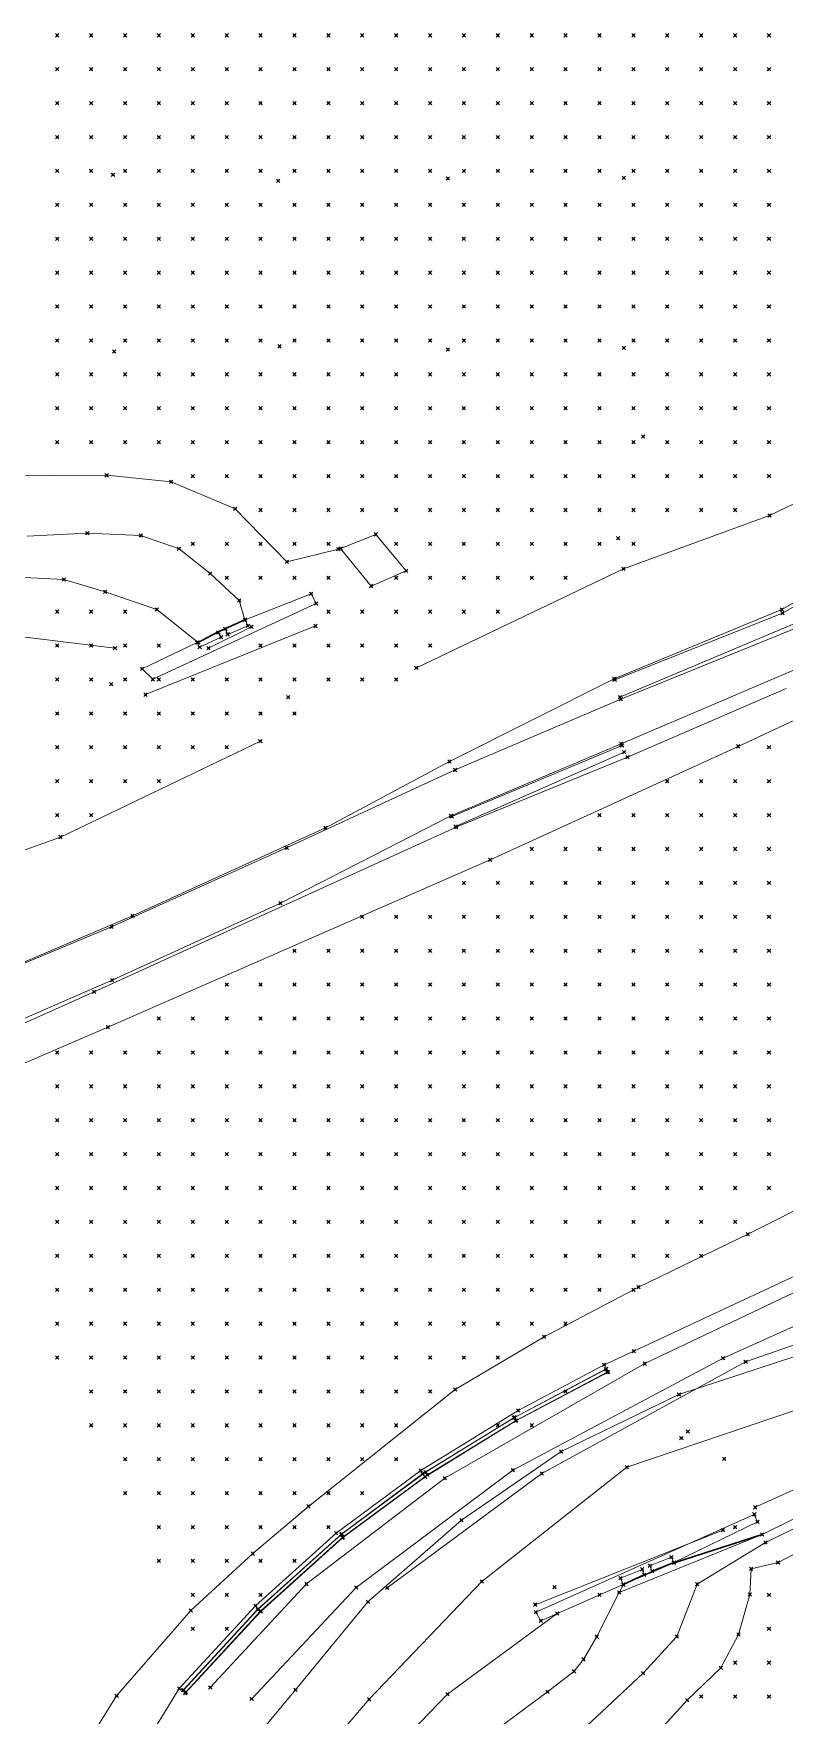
# Model space of a CAD drawing. Header units: metres. Extents: x 441556 to 446409, y 432338 to 461058.
# Drawn here: x 445835.9 to 445902.3, y 433798.6 to 433947.4 of the extents above; entities that cross this region are included whole.
import ezdxf

# ---------------------------------------------------------------- set-up
doc = ezdxf.new("R2010")
doc.units = ezdxf.units.M
doc.header["$MEASUREMENT"] = 0
doc.header["$PDMODE"] = 35
doc.header["$PDSIZE"] = 0.15
for name, color, linetype, lineweight in [('DTM-BRE-RevN_GRP_ACOSTAMENT', 2, 'Continuous', 0), ('DTM-BRE-RevN_GRP_CANAL', 2, 'Continuous', 0), ('DTM-BRE-RevN_GRP_CANAL IRIGATIE JOS', 2, 'Continuous', 0), ('DTM-BRE-RevN_GRP_CANAL IRIGATIE SUS', 2, 'Continuous', 0), ('DTM-BRE-RevN_GRP_Canal jos', 2, 'Continuous', 0), ('DTM-BRE-RevN_GRP_CANAL SCURGERE SUS', 2, 'Continuous', 0), ('DTM-BRE-RevN_GRP_CAROSABIL', 2, 'Continuous', 0), ('DTM-BRE-RevN_GRP_DIG', 2, 'Continuous', 0), ('DTM-BRE-RevN_GRP_DIG RAU', 2, 'Continuous', 0), ('DTM-BRE-RevN_GRP_DRUM DE PIATRA', 2, 'Continuous', 0), ('DTM-BRE-RevN_GRP_Fund canal', 2, 'Continuous', 0), ('DTM-BRE-RevN_GRP_PARAPET BETON_JOS', 2, 'Continuous', 0), ('DTM-BRE-RevN_GRP_PARAPET BETON_SUS', 2, 'Continuous', 0), ('DTM-BRE-RevN_GRP_PLATFORMA BETON', 2, 'Continuous', 0), ('DTM-BRE-RevN_GRP_POD', 2, 'Continuous', 0), ('DTM-BRE-RevN_GRP_PODET', 2, 'Continuous', 0), ('DTM-BRE-RevN_GRP_TALUZ JOS', 2, 'Continuous', 0), ('DTM-BRE-RevN_YP_RevL', 1, 'Continuous', 0), ('DTM-BRE-RevN_YP_RevN', 1, 'Continuous', 30), ('DTM-NOK-RevN_LIDAR_co_lidar', 91, 'Continuous', 0), ('DTM-NOK-RevN_RTK', 32, 'Continuous', 0)]:
    doc.layers.add(name, color=color, linetype=linetype, lineweight=lineweight)

msp = doc.modelspace()

# ---------------------------------------------------------------- linework, layer by layer
at = {"layer": 'DTM-BRE-RevN_GRP_ACOSTAMENT'}
for p, q in [((445916.842, 433904.5, 326.606), (445902.184, 433896.134, 326.699)), ((445902.184, 433896.134, 326.699), (445887.33, 433890.237, 326.39)), ((445903.129, 433895.173, 326.645), (445887.79, 433888.706, 326.516)), ((445887.984, 433884.414, 326.45), (445872.904, 433878.134, 326.344)), ((445888.174, 433883.84, 326.413), (445873.257, 433877.247, 326.364))]:
    msp.add_line(p, q, dxfattribs=at)
at = {"layer": 'DTM-BRE-RevN_GRP_CANAL'}
for p, q in [((445835.345, 433902.949, 318.261), (445840.659, 433903.199, 318.254)), ((445840.659, 433903.199, 318.254), (445845.406, 433902.995, 318.373)), ((445845.406, 433902.995, 318.373), (445848.775, 433901.826, 318.009)), ((445848.775, 433901.826, 318.009), (445851.541, 433899.64, 318.393)), ((445835.074, 433899.282, 318.124), (445838.571, 433899.117, 318.025)), ((445851.541, 433899.64, 318.393), (445854.108, 433897.264, 317.965)), ((445838.571, 433899.117, 318.025), (445842.247, 433898.024, 318.4)), ((445842.247, 433898.024, 318.4), (445846.805, 433896.445, 318.779)), ((445846.805, 433896.445, 318.779), (445850.468, 433893.546, 318.205)), ((445854.108, 433897.264, 317.965), (445854.601, 433895.531, 318.159)), ((445885.743, 433805.584, 318.667), (445887.715, 433809.503, 318.717)), ((445884.576, 433803.576, 318.3), (445885.743, 433805.584, 318.667)), ((445881.391, 433800.707, 318.258), (445883.728, 433802.514, 318.383)), ((445883.728, 433802.514, 318.383), (445884.576, 433803.576, 318.3)), ((445874.984, 433795.957, 318.146), (445881.391, 433800.707, 318.258))]:
    msp.add_line(p, q, dxfattribs=at)
at = {"layer": 'DTM-BRE-RevN_GRP_CANAL IRIGATIE JOS'}
for p, q in [((445843.109, 433893.048, 321.722), (445827.927, 433894.899, 321.208)), ((445908.815, 433846.1, 323.652), (445899.125, 433841.188, 323.712)), ((445899.125, 433841.188, 323.712), (445889.429, 433836.509, 323.659)), ((445889.016, 433830.847, 326.102), (445908.415, 433839.903, 326.376)), ((445889.429, 433836.509, 323.659), (445881.08, 433832.118, 323.71)), ((445881.08, 433832.118, 323.71), (445873.221, 433827.445, 323.866)), ((445886.389, 433829.637, 326.014), (445889.016, 433830.847, 326.102)), ((445878.799, 433825.6, 325.94), (445886.389, 433829.637, 326.014)), ((445873.221, 433827.445, 323.866), (445860.225, 433817.114, 324.729)), ((445870.169, 433820.275, 325.923), (445878.799, 433825.6, 325.94)), ((445862.674, 433814.739, 326.023), (445870.169, 433820.275, 325.923)), ((445860.225, 433817.114, 324.729), (445855.317, 433812.928, 324.66)), ((445855.554, 433808.323, 326.079), (445862.674, 433814.739, 326.023)), ((445855.317, 433812.928, 324.66), (445849.813, 433807.907, 324.691)), ((445849.813, 433807.907, 324.691), (445843.255, 433800.345, 324.95)), ((445848.794, 433801.003, 326.201), (445855.554, 433808.323, 326.079)), ((445872.54, 433800.489, 321.537), (445882.246, 433807.623, 322.187)), ((445843.255, 433800.345, 324.95), (445836.088, 433788.913, 324.568)), ((445862.715, 433790.34, 321.647), (445872.54, 433800.489, 321.537))]:
    msp.add_line(p, q, dxfattribs=at)
at = {"layer": 'DTM-BRE-RevN_GRP_CANAL IRIGATIE SUS'}
for p, q in [((445827.741, 433908.27, 321.714), (445842.373, 433908.329, 322.098)), ((445842.373, 433908.329, 322.098), (445848.069, 433907.763, 322.07)), ((445848.069, 433907.763, 322.07), (445853.754, 433905.354, 322.089)), ((445853.754, 433905.354, 322.089), (445858.327, 433900.68, 322.04)), ((445858.327, 433900.68, 322.04), (445862.876, 433901.796, 321.62)), ((445928.083, 433840.122, 326.185), (445898.922, 433829.904, 326.154)), ((445898.922, 433829.904, 326.154), (445880.877, 433820.028, 325.633)), ((445926.067, 433829.054, 322.547), (445899.77, 433817.026, 322.082)), ((445928.027, 433825.942, 322.397), (445901.784, 433812.138, 321.747)), ((445880.877, 433820.028, 325.633), (445867.202, 433809.899, 325.893)), ((445899.408, 433811.578, 321.027), (445899.295, 433809.325, 321.344)), ((445901.784, 433812.138, 321.747), (445899.408, 433811.578, 321.027)), ((445899.295, 433809.325, 321.344), (445898.283, 433805.785, 321.56)), ((445898.283, 433805.785, 321.56), (445896.716, 433802.83, 321.376)), ((445896.716, 433802.83, 321.376), (445893.749, 433799.957, 321.284)), ((445893.749, 433799.957, 321.284), (445888.407, 433794.098, 322.238))]:
    msp.add_line(p, q, dxfattribs=at)
at = {"layer": 'DTM-BRE-RevN_GRP_Canal jos'}
msp.add_line((445888.119, 433810.185, 318.675), (445887.715, 433809.503, 318.717), dxfattribs=at)
at = {"layer": 'DTM-BRE-RevN_GRP_CANAL SCURGERE SUS'}
for p, q in [((445860.857, 433894.999, 321.469), (445845.82, 433888.924, 321.297)), ((445851.39, 433893.03, 318.201), (445855.192, 433894.917, 318.245)), ((445880.297, 433808.413, 321.703), (445896.903, 433815.015, 321.854))]:
    msp.add_line(p, q, dxfattribs=at)
at = {"layer": 'DTM-BRE-RevN_GRP_CAROSABIL'}
for p, q in [((445889.992, 433829.737, 326.125), (445911.47, 433839.976, 326.381)), ((445896.918, 433830.215, 326.215), (445919.345, 433840.364, 326.448)), ((445872.311, 433819.599, 326.044), (445889.992, 433829.737, 326.125)), ((445878.326, 433820.324, 325.945), (445896.918, 433830.215, 326.215)), ((445864.462, 433809.944, 326.209), (445878.326, 433820.324, 325.945)), ((445860.054, 433810.244, 326.313), (445872.311, 433819.599, 326.044)), ((445851.545, 433801.096, 326.302), (445860.054, 433810.244, 326.313)), ((445855.205, 433800.08, 326.326), (445864.462, 433809.944, 326.209))]:
    msp.add_line(p, q, dxfattribs=at)
at = {"layer": 'DTM-BRE-RevN_GRP_DIG'}
for p, q in [((445916.714, 433904.821, 326.465), (445902.127, 433896.454, 326.692)), ((445902.127, 433896.454, 326.692), (445887.282, 433890.327, 326.453)), ((445887.282, 433890.327, 326.453), (445872.703, 433883.008, 326.196)), ((445872.703, 433883.008, 326.196), (445861.727, 433877.136, 325.914)), ((445861.727, 433877.136, 325.914), (445844.659, 433869.349, 325.763)), ((445844.659, 433869.349, 325.763), (445829.394, 433862.872, 325.707)), ((445893.021, 433827.004, 325.994), (445914.581, 433834.113, 325.894)), ((445888.416, 433820.574, 323.104), (445917.773, 433830.49, 323.027)), ((445882.585, 433821.956, 325.841), (445893.021, 433827.004, 325.994)), ((445873.774, 433815.886, 325.8), (445882.585, 433821.956, 325.841)), ((445875.563, 433810.475, 322.199), (445888.416, 433820.574, 323.104)), ((445865.499, 433808.657, 326.006), (445873.774, 433815.886, 325.8)), ((445865.594, 433800.04, 322.234), (445875.563, 433810.475, 322.199)), ((445859.082, 433800.876, 325.969), (445865.499, 433808.657, 326.006)), ((445852.422, 433792.918, 326.029), (445859.082, 433800.876, 325.969)), ((445856.985, 433789.965, 322.086), (445865.594, 433800.04, 322.234))]:
    msp.add_line(p, q, dxfattribs=at)
at = {"layer": 'DTM-BRE-RevN_GRP_DIG RAU'}
msp.add_line((445836.004, 433780.094, 326.077), (445848.794, 433801.003, 326.201), dxfattribs=at)
at = {"layer": 'DTM-BRE-RevN_GRP_DRUM DE PIATRA'}
for p, q in [((445917.49, 433897.195, 326.712), (445887.893, 433884.581, 326.483)), ((445903.355, 433894.808, 326.659), (445887.885, 433888.519, 326.507)), ((445887.885, 433888.519, 326.507), (445873.214, 433882.258, 326.304)), ((445887.893, 433884.581, 326.483), (445872.821, 433878.194, 326.339)), ((445873.214, 433882.258, 326.304), (445858.299, 433875.365, 326.187)), ((445872.821, 433878.194, 326.339), (445857.752, 433870.472, 326.335)), ((445858.299, 433875.365, 326.187), (445842.811, 433868.383, 326.051)), ((445857.752, 433870.472, 326.335), (445842.866, 433863.665, 326.249)), ((445842.811, 433868.383, 326.051), (445827.781, 433862.103, 326.04)), ((445842.866, 433863.665, 326.249), (445827.744, 433857.111, 326.196))]:
    msp.add_line(p, q, dxfattribs=at)
at = {"layer": 'DTM-BRE-RevN_GRP_Fund canal'}
for p, q in [((445926.178, 433827.399, 321.326), (445900.384, 433814.628, 319.913)), ((445927.383, 433826.954, 321.363), (445900.668, 433813.908, 319.922)), ((445900.668, 433813.908, 319.922), (445894.641, 433810.227, 318.889)), ((445894.641, 433810.227, 318.889), (445892.832, 433805.61, 318.536)), ((445892.832, 433805.61, 318.536), (445889.85, 433802.345, 318.232)), ((445889.85, 433802.345, 318.232), (445882.998, 433795.957, 319.065))]:
    msp.add_line(p, q, dxfattribs=at)
at = {"layer": 'DTM-BRE-RevN_GRP_PARAPET BETON_JOS'}
for p, q in [((445878.472, 433824.987, 326.309), (445886.574, 433829.287, 326.401)), ((445886.574, 433829.287, 326.401), (445886.743, 433828.987, 326.091)), ((445886.743, 433828.987, 326.091), (445878.571, 433824.677, 326.046)), ((445870.332, 433819.985, 326.278), (445878.472, 433824.987, 326.309)), ((445878.571, 433824.677, 326.046), (445870.551, 433819.718, 326.051)), ((445863.175, 433814.67, 326.35), (445870.332, 433819.985, 326.278)), ((445870.551, 433819.718, 326.051), (445863.247, 433814.335, 326.113)), ((445855.746, 433808.024, 326.466), (445863.175, 433814.67, 326.35)), ((445863.247, 433814.335, 326.113), (445856.019, 433807.824, 326.205)), ((445849.128, 433800.855, 326.534), (445855.746, 433808.024, 326.466)), ((445856.019, 433807.824, 326.205), (445849.31, 433800.581, 326.189)), ((445849.31, 433800.581, 326.189), (445849.128, 433800.855, 326.534))]:
    msp.add_line(p, q, dxfattribs=at)
at = {"layer": 'DTM-BRE-RevN_GRP_PARAPET BETON_SUS'}
for p, q in [((445878.414, 433824.949, 326.703), (445886.562, 433829.242, 326.794)), ((445886.562, 433829.242, 326.794), (445886.676, 433828.974, 326.798)), ((445886.676, 433828.974, 326.798), (445878.599, 433824.708, 326.698)), ((445870.602, 433820.138, 326.655), (445878.414, 433824.949, 326.703)), ((445878.599, 433824.708, 326.698), (445870.766, 433819.905, 326.645)), ((445863.113, 433814.623, 326.761), (445870.602, 433820.138, 326.655)), ((445870.766, 433819.905, 326.645), (445863.279, 433814.381, 326.769)), ((445855.747, 433807.978, 326.897), (445863.113, 433814.623, 326.761)), ((445863.279, 433814.381, 326.769), (445855.988, 433807.832, 326.876)), ((445849.165, 433800.845, 326.923), (445855.747, 433807.978, 326.897)), ((445855.988, 433807.832, 326.876), (445849.388, 433800.677, 326.942)), ((445849.388, 433800.677, 326.942), (445849.165, 433800.845, 326.923))]:
    msp.add_line(p, q, dxfattribs=at)
at = {"layer": 'DTM-BRE-RevN_GRP_PLATFORMA BETON'}
for p, q in [((445924.649, 433896.672, 325.031), (445898.253, 433884.351, 324.717)), ((445902.512, 433889.469, 326.579), (445888.458, 433883.404, 326.374)), ((445898.253, 433884.351, 324.717), (445876.309, 433874.302, 324.33)), ((445888.458, 433883.404, 326.374), (445873.314, 433877.196, 326.136)), ((445873.314, 433877.196, 326.136), (445841.264, 433862.637, 325.959)), ((445876.309, 433874.302, 324.33), (445842.483, 433859.512, 323.936)), ((445841.264, 433862.637, 325.959), (445823.122, 433854.526, 325.874)), ((445842.483, 433859.512, 323.936), (445824.268, 433851.672, 324.063))]:
    msp.add_line(p, q, dxfattribs=at)
at = {"layer": 'DTM-BRE-RevN_GRP_POD'}
for p, q in [((445860.48, 433897.846, 321.616), (445854.641, 433895.539, 321.445)), ((445860.912, 433896.992, 321.634), (445860.48, 433897.846, 321.616)), ((445846.449, 433890.281, 321.646), (445860.912, 433896.992, 321.634)), ((445852.872, 433894.742, 321.37), (445852.252, 433894.422, 321.412)), ((445853.082, 433894.259, 321.477), (445852.872, 433894.742, 321.37)), ((445854.874, 433895.016, 321.433), (445853.082, 433894.259, 321.477)), ((445854.641, 433895.539, 321.445), (445854.874, 433895.016, 321.433)), ((445850.389, 433893.544, 321.47), (445845.514, 433891.198, 321.09)), ((445850.602, 433893.134, 321.445), (445850.389, 433893.544, 321.47)), ((445852.499, 433894.019, 321.341), (445850.602, 433893.134, 321.445)), ((445852.252, 433894.422, 321.412), (445852.499, 433894.019, 321.341)), ((445845.514, 433891.198, 321.09), (445846.449, 433890.281, 321.646)), ((445880.355, 433807.742, 321.765), (445899.688, 433816.404, 321.814)), ((445899.688, 433816.404, 321.814), (445899.97, 433815.737, 321.91)), ((445899.97, 433815.737, 321.91), (445892.578, 433812.136, 322)), ((445889.767, 433811.54, 321.875), (445887.837, 433810.755, 321.801)), ((445889.947, 433811.059, 321.937), (445889.767, 433811.54, 321.875)), ((445890.65, 433811.366, 321.709), (445889.947, 433811.059, 321.937)), ((445892.346, 433812.612, 321.721), (445890.448, 433811.862, 321.769)), ((445890.448, 433811.862, 321.769), (445890.65, 433811.366, 321.709)), ((445892.578, 433812.136, 322), (445892.346, 433812.612, 321.721)), ((445888.09, 433810.187, 321.99), (445880.785, 433806.987, 321.636)), ((445887.837, 433810.755, 321.801), (445888.09, 433810.187, 321.99)), ((445880.785, 433806.987, 321.636), (445880.355, 433807.742, 321.765))]:
    msp.add_line(p, q, dxfattribs=at)
at = {"layer": 'DTM-BRE-RevN_GRP_PODET'}
for p, q in [((445863.08, 433901.865, 321.554), (445866.185, 433903.106, 321.674)), ((445866.185, 433903.106, 321.674), (445868.887, 433899.884, 321.629)), ((445865.78, 433898.535, 321.654), (445863.08, 433901.865, 321.554)), ((445868.887, 433899.884, 321.629), (445865.78, 433898.535, 321.654))]:
    msp.add_line(p, q, dxfattribs=at)
at = {"layer": 'DTM-BRE-RevN_GRP_TALUZ JOS'}
for p, q in [((445918.433, 433913.135, 322.758), (445901.042, 433904.773, 322.35)), ((445901.042, 433904.773, 322.35), (445888.111, 433900.061, 322.144)), ((445888.111, 433900.061, 322.144), (445869.777, 433891.289, 321.783)), ((445855.971, 433884.814, 321.561), (445838.289, 433876.328, 321.946)), ((445838.289, 433876.328, 321.946), (445824.1, 433871.25, 321.965))]:
    msp.add_line(p, q, dxfattribs=at)
at = {"layer": 'DTM-BRE-RevN_YP_RevL'}
for p, q in [((445887.715, 433809.503, 318.717), (445900.384, 433814.628, 319.913)), ((445888.119, 433810.185, 318.675), (445892.565, 433812.127, 318.631))]:
    msp.add_line(p, q, dxfattribs=at)
at = {"layer": 'DTM-BRE-RevN_YP_RevN'}
for p, q in [((445852.226, 433894.478, 318.185), (445854.601, 433895.531, 318.159)), ((445850.468, 433893.546, 318.205), (445852.226, 433894.478, 318.185)), ((445892.589, 433812.116, 318.665), (445900.384, 433814.628, 319.913)), ((445892.565, 433812.127, 318.631), (445892.589, 433812.116, 318.665))]:
    msp.add_line(p, q, dxfattribs=at)
for points in [[(445890.65, 433811.366, 321.709), (445892.578, 433812.136, 322)], [(445888.09, 433810.187, 321.99), (445889.947, 433811.059, 321.937)]]:
    msp.add_polyline3d(points, dxfattribs=at)
at = {"layer": 'DTM-NOK-RevN_LIDAR_co_lidar'}
for p in [(445837.998, 433947.254, 322.431), (445840.998, 433947.254, 322.434), (445843.997, 433947.254, 322.465), (445846.996, 433947.254, 322.539), (445849.996, 433947.254, 322.65), (445852.995, 433947.254, 322.676), (445855.995, 433947.254, 322.651), (445858.994, 433947.254, 322.598), (445861.993, 433947.254, 322.635), (445864.993, 433947.254, 322.609), (445867.992, 433947.254, 322.605), (445870.992, 433947.254, 322.601), (445873.991, 433947.254, 322.632), (445876.99, 433947.254, 322.646), (445879.99, 433947.254, 322.701), (445882.989, 433947.254, 322.753), (445885.988, 433947.254, 322.741), (445888.988, 433947.254, 322.777), (445891.987, 433947.254, 322.762), (445894.987, 433947.254, 322.803), (445897.986, 433947.254, 322.842), (445900.985, 433947.254, 322.811), (445837.998, 433944.254, 322.425), (445840.998, 433944.254, 322.449), (445843.997, 433944.254, 322.494), (445846.996, 433944.254, 322.564), (445849.996, 433944.254, 322.666), (445852.995, 433944.254, 322.732), (445855.995, 433944.254, 322.647), (445858.994, 433944.254, 322.6), (445861.993, 433944.254, 322.597), (445864.993, 433944.254, 322.604), (445867.992, 433944.254, 322.591), (445870.992, 433944.254, 322.653), (445873.991, 433944.254, 322.65), (445876.99, 433944.254, 322.703), (445879.99, 433944.254, 322.733), (445882.989, 433944.254, 322.787), (445885.988, 433944.254, 322.804), (445888.988, 433944.254, 322.842), (445891.987, 433944.254, 322.895), (445894.987, 433944.254, 322.957), (445897.986, 433944.254, 322.992), (445900.985, 433944.254, 322.975), (445837.998, 433941.255, 322.462), (445840.998, 433941.255, 322.464), (445843.997, 433941.255, 322.508), (445846.996, 433941.255, 322.57), (445849.996, 433941.255, 322.635), (445852.995, 433941.255, 322.701), (445855.995, 433941.255, 322.662), (445858.994, 433941.255, 322.474), (445861.993, 433941.255, 322.504), (445864.993, 433941.255, 322.616), (445867.992, 433941.255, 322.671), (445870.992, 433941.255, 322.703), (445873.991, 433941.255, 322.741), (445876.99, 433941.255, 322.791), (445879.99, 433941.255, 322.829), (445882.989, 433941.255, 322.867), (445885.988, 433941.255, 322.898), (445888.988, 433941.255, 322.973), (445891.987, 433941.255, 322.956), (445894.987, 433941.255, 322.978), (445897.986, 433941.255, 322.971), (445900.985, 433941.255, 322.9), (445837.998, 433938.256, 322.467), (445840.998, 433938.256, 322.476), (445843.997, 433938.256, 322.506), (445846.996, 433938.256, 322.58), (445849.996, 433938.256, 322.622), (445852.995, 433938.256, 322.657), (445855.995, 433938.256, 322.644), (445858.994, 433938.256, 322.508), (445861.993, 433938.256, 322.508), (445864.993, 433938.256, 322.663), (445867.992, 433938.256, 322.754), (445870.992, 433938.256, 322.765), (445873.991, 433938.256, 322.738), (445876.99, 433938.256, 322.803), (445879.99, 433938.256, 322.844), (445882.989, 433938.256, 322.871), (445885.988, 433938.256, 322.887), (445888.988, 433938.256, 322.95), (445891.987, 433938.256, 323.019), (445894.987, 433938.256, 322.947), (445897.986, 433938.256, 322.885), (445900.985, 433938.256, 322.825), (445837.998, 433935.256, 322.497), (445840.998, 433935.256, 322.542), (445843.997, 433935.256, 322.573), (445846.996, 433935.256, 322.588), (445849.996, 433935.256, 322.595), (445852.995, 433935.256, 322.635), (445855.995, 433935.256, 322.655), (445858.994, 433935.256, 322.532), (445861.993, 433935.256, 322.563), (445864.993, 433935.256, 322.553), (445867.992, 433935.256, 322.631), (445870.992, 433935.256, 322.717), (445873.991, 433935.256, 322.739), (445876.99, 433935.256, 322.815), (445879.99, 433935.256, 322.907), (445882.989, 433935.256, 322.94), (445885.988, 433935.256, 322.961), (445888.988, 433935.256, 322.991), (445891.987, 433935.256, 322.959), (445894.987, 433935.256, 322.886), (445897.986, 433935.256, 322.888), (445900.985, 433935.256, 322.869), (445837.998, 433932.257, 322.464), (445840.998, 433932.257, 322.472), (445843.997, 433932.257, 322.454), (445846.996, 433932.257, 322.455), (445849.996, 433932.257, 322.497), (445852.995, 433932.257, 322.585), (445855.995, 433932.257, 322.657), (445858.994, 433932.257, 322.747), (445861.993, 433932.257, 322.812), (445864.993, 433932.257, 322.675), (445867.992, 433932.257, 322.762), (445870.992, 433932.257, 322.808), (445873.991, 433932.257, 322.825), (445876.99, 433932.257, 322.858), (445879.99, 433932.257, 322.937), (445882.989, 433932.257, 322.998), (445885.988, 433932.257, 323.004), (445888.988, 433932.257, 323.01), (445891.987, 433932.257, 322.902), (445894.987, 433932.257, 322.861), (445897.986, 433932.257, 322.821), (445900.985, 433932.257, 322.777), (445837.998, 433929.257, 322.477), (445840.998, 433929.257, 322.459), (445843.997, 433929.257, 322.488), (445846.996, 433929.257, 322.536), (445849.996, 433929.257, 322.598), (445852.995, 433929.257, 322.664), (445855.995, 433929.257, 322.746), (445858.994, 433929.257, 322.839), (445861.993, 433929.257, 322.877), (445864.993, 433929.257, 322.827), (445867.992, 433929.257, 322.852), (445870.992, 433929.257, 322.855), (445873.991, 433929.257, 322.875), (445876.99, 433929.257, 322.883), (445879.99, 433929.257, 322.91), (445882.989, 433929.257, 322.948), (445885.988, 433929.257, 322.94), (445888.988, 433929.257, 322.927), (445891.987, 433929.257, 322.818), (445894.987, 433929.257, 322.753), (445897.986, 433929.257, 322.707), (445900.985, 433929.257, 322.667), (445837.998, 433926.258, 322.515), (445840.998, 433926.258, 322.494), (445843.997, 433926.258, 322.528), (445846.996, 433926.258, 322.554), (445849.996, 433926.258, 322.614), (445852.995, 433926.258, 322.671), (445855.995, 433926.258, 322.711), (445858.994, 433926.258, 322.788), (445861.993, 433926.258, 322.879), (445864.993, 433926.258, 322.81), (445867.992, 433926.258, 322.812), (445870.992, 433926.258, 322.821), (445873.991, 433926.258, 322.83), (445876.99, 433926.258, 322.801), (445879.99, 433926.258, 322.87), (445882.989, 433926.258, 322.912), (445885.988, 433926.258, 322.926), (445888.988, 433926.258, 322.956), (445891.987, 433926.258, 322.907), (445894.987, 433926.258, 322.869), (445897.986, 433926.258, 322.788), (445900.985, 433926.258, 322.731), (445837.998, 433923.259, 322.455), (445840.998, 433923.259, 322.411), (445843.997, 433923.259, 322.457), (445846.996, 433923.259, 322.485), (445849.996, 433923.259, 322.55), (445852.995, 433923.259, 322.605), (445855.995, 433923.259, 322.669), (445858.994, 433923.259, 322.744), (445861.993, 433923.259, 322.829), (445864.993, 433923.259, 322.83), (445867.992, 433923.259, 322.802), (445870.992, 433923.259, 322.84), (445873.991, 433923.259, 322.886), (445876.99, 433923.259, 322.897), (445879.99, 433923.259, 323.01), (445882.989, 433923.259, 322.998), (445885.988, 433923.259, 322.974), (445888.988, 433923.259, 323.048), (445891.987, 433923.259, 322.939), (445894.987, 433923.259, 322.836), (445897.986, 433923.259, 322.804), (445900.985, 433923.259, 322.756), (445837.998, 433920.259, 322.477), (445840.998, 433920.259, 322.492), (445843.997, 433920.259, 322.569), (445846.996, 433920.259, 322.565), (445849.996, 433920.259, 322.689), (445852.995, 433920.259, 322.789), (445855.995, 433920.259, 322.915), (445858.994, 433920.259, 322.899), (445861.993, 433920.259, 322.913), (445864.993, 433920.259, 322.949), (445867.992, 433920.259, 322.893), (445870.992, 433920.259, 322.834), (445873.991, 433920.259, 322.8), (445876.99, 433920.259, 322.809), (445879.99, 433920.259, 322.799), (445882.989, 433920.259, 322.848), (445885.988, 433920.259, 322.873), (445888.988, 433920.259, 322.911), (445891.987, 433920.259, 322.846), (445894.987, 433920.259, 322.768), (445897.986, 433920.259, 322.706), (445900.985, 433920.259, 322.761), (445837.998, 433917.26, 322.771), (445840.998, 433917.26, 322.721), (445843.997, 433917.26, 322.794), (445846.996, 433917.26, 322.774), (445849.996, 433917.26, 322.789), (445852.995, 433917.26, 322.839), (445855.995, 433917.26, 322.875), (445858.994, 433917.26, 322.797), (445861.993, 433917.26, 322.816), (445864.993, 433917.26, 322.835), (445867.992, 433917.26, 322.897), (445870.992, 433917.26, 322.836), (445873.991, 433917.26, 322.784), (445876.99, 433917.26, 322.688), (445879.99, 433917.26, 322.634), (445882.989, 433917.26, 322.713), (445885.988, 433917.26, 322.735), (445888.988, 433917.26, 322.656), (445891.987, 433917.26, 322.596), (445894.987, 433917.26, 322.563), (445897.986, 433917.26, 322.488), (445900.985, 433917.26, 322.753), (445837.998, 433914.261, 322.757), (445840.998, 433914.261, 322.692), (445843.997, 433914.261, 322.729), (445846.996, 433914.261, 322.789), (445849.996, 433914.261, 322.843), (445852.995, 433914.261, 322.92), (445855.995, 433914.261, 322.833), (445858.994, 433914.261, 322.828), (445861.993, 433914.261, 322.929), (445864.993, 433914.261, 322.91), (445867.992, 433914.261, 323.04), (445870.992, 433914.261, 323.194), (445873.991, 433914.261, 323.02), (445876.99, 433914.261, 322.894), (445879.99, 433914.261, 322.661), (445882.989, 433914.261, 322.751), (445885.988, 433914.261, 322.756), (445888.988, 433914.261, 322.498), (445891.987, 433914.261, 322.414), (445894.987, 433914.261, 322.35), (445897.986, 433914.261, 322.372), (445900.985, 433914.261, 322.64), (445837.998, 433911.261, 322.508), (445840.998, 433911.261, 322.541), (445843.997, 433911.261, 322.61), (445846.996, 433911.261, 322.842), (445849.996, 433911.261, 322.995), (445852.995, 433911.261, 323.338), (445855.995, 433911.261, 323.01), (445858.994, 433911.261, 323.076), (445861.993, 433911.261, 323.337), (445864.993, 433911.261, 323.459), (445867.992, 433911.261, 323.547), (445870.992, 433911.261, 323.637), (445873.991, 433911.261, 323.462), (445876.99, 433911.261, 323.441), (445879.99, 433911.261, 323.22), (445882.989, 433911.261, 323.086), (445885.988, 433911.261, 322.739), (445888.988, 433911.261, 322.374), (445891.987, 433911.261, 322.315), (445894.987, 433911.261, 322.174), (445897.986, 433911.261, 321.969), (445900.985, 433911.261, 321.962), (445849.996, 433908.262, 322.294), (445852.995, 433908.262, 322.849), (445855.995, 433908.262, 323), (445858.994, 433908.262, 322.672), (445861.993, 433908.262, 322.722), (445864.993, 433908.262, 323.307), (445867.992, 433908.262, 323.312), (445870.992, 433908.262, 322.931), (445873.991, 433908.262, 323.077), (445876.99, 433908.262, 323.146), (445879.99, 433908.262, 323.031), (445882.989, 433908.262, 322.836), (445885.988, 433908.262, 322.171), (445888.988, 433908.262, 321.916), (445891.987, 433908.262, 321.645), (445894.987, 433908.262, 321.489), (445897.986, 433908.262, 321.658), (445900.985, 433908.262, 322.033), (445855.995, 433905.262, 322.369), (445858.994, 433905.262, 322.409), (445861.993, 433905.262, 322.197), (445864.993, 433905.262, 322.447), (445867.992, 433905.262, 322.795), (445870.992, 433905.262, 322.504), (445873.991, 433905.262, 322.509), (445876.99, 433905.262, 322.278), (445879.99, 433905.262, 321.84), (445882.989, 433905.262, 321.764), (445885.988, 433905.262, 321.433), (445888.988, 433905.262, 321.393), (445891.987, 433905.262, 321.538), (445894.987, 433905.262, 321.869), (445897.986, 433905.262, 322.251), (445849.996, 433902.263, 319.233), (445852.995, 433902.263, 319.96), (445855.995, 433902.263, 321.334), (445858.994, 433902.263, 322.114), (445861.993, 433902.263, 321.769), (445867.992, 433902.263, 321.795), (445870.992, 433902.263, 321.389), (445873.991, 433902.263, 321.386), (445876.99, 433902.263, 321.401), (445879.99, 433902.263, 321.498), (445882.989, 433902.263, 321.592), (445885.988, 433902.263, 321.739), (445888.988, 433902.263, 322.057), (445852.995, 433899.264, 319.11), (445855.995, 433899.264, 320.102), (445858.994, 433899.264, 321.14), (445861.993, 433899.264, 320.827), (445867.992, 433899.264, 321.682), (445870.992, 433899.264, 321.8), (445873.991, 433899.264, 321.789), (445876.99, 433899.264, 321.614), (445879.99, 433899.264, 321.878), (445882.989, 433899.264, 322.06), (445837.998, 433896.264, 319.875), (445840.998, 433896.264, 319.767), (445843.997, 433896.264, 319.718), (445861.993, 433896.264, 321.528), (445864.993, 433896.264, 321.884), (445867.992, 433896.264, 321.793), (445870.992, 433896.264, 321.774), (445873.991, 433896.264, 321.835), (445876.99, 433896.264, 321.949), (445837.998, 433893.265, 321.274), (445840.998, 433893.265, 321.329), (445843.997, 433893.265, 321.226), (445846.996, 433893.265, 320.832), (445855.995, 433893.265, 320.965), (445858.994, 433893.265, 321.699), (445861.993, 433893.265, 321.775), (445864.993, 433893.265, 321.74), (445867.992, 433893.265, 321.756), (445870.992, 433893.265, 321.874), (445837.998, 433890.266, 321.481), (445840.998, 433890.266, 321.548), (445843.997, 433890.266, 321.743), (445846.996, 433890.266, 321.629), (445849.996, 433890.266, 321.734), (445852.995, 433890.266, 321.696), (445855.995, 433890.266, 321.695), (445858.994, 433890.266, 321.678), (445861.993, 433890.266, 321.711), (445864.993, 433890.266, 321.794), (445867.992, 433890.266, 321.966), (445837.998, 433887.266, 321.623), (445840.998, 433887.266, 321.627), (445843.997, 433887.266, 321.658), (445846.996, 433887.266, 321.657), (445849.996, 433887.266, 321.633), (445852.995, 433887.266, 321.621), (445855.995, 433887.266, 321.595), (445858.994, 433887.266, 321.659), (445837.998, 433884.267, 321.836), (445840.998, 433884.267, 321.817), (445843.997, 433884.267, 321.819), (445846.996, 433884.267, 321.829), (445849.996, 433884.267, 321.886), (445852.995, 433884.267, 321.913), (445900.985, 433884.267, 325.09), (445837.998, 433881.267, 321.897), (445840.998, 433881.267, 321.912), (445843.997, 433881.267, 321.96), (445846.996, 433881.267, 322.07), (445891.987, 433881.267, 325.049), (445894.987, 433881.267, 324.941), (445897.986, 433881.267, 324.91), (445900.985, 433881.267, 324.853), (445837.998, 433878.268, 321.944), (445840.998, 433878.268, 321.997), (445885.988, 433878.268, 325.541), (445888.988, 433878.268, 324.663), (445891.987, 433878.268, 324.848), (445894.987, 433878.268, 324.746), (445897.986, 433878.268, 324.615), (445900.985, 433878.268, 324.559), (445879.99, 433875.269, 324.488), (445882.989, 433875.269, 324.916), (445885.988, 433875.269, 325.009), (445888.988, 433875.269, 324.577), (445891.987, 433875.269, 324.449), (445894.987, 433875.269, 324.392), (445897.986, 433875.269, 324.357), (445900.985, 433875.269, 324.5), (445873.991, 433872.269, 324.972), (445876.99, 433872.269, 324.724), (445879.99, 433872.269, 324.073), (445882.989, 433872.269, 324.483), (445885.988, 433872.269, 324.712), (445888.988, 433872.269, 324.502), (445891.987, 433872.269, 324.417), (445894.987, 433872.269, 324.325), (445897.986, 433872.269, 324.425), (445900.985, 433872.269, 324.654), (445864.993, 433869.27, 325.175), (445867.992, 433869.27, 324.782), (445870.992, 433869.27, 324.741), (445873.991, 433869.27, 324.836), (445876.99, 433869.27, 324.836), (445879.99, 433869.27, 324.916), (445882.989, 433869.27, 324.755), (445885.988, 433869.27, 324.681), (445888.988, 433869.27, 324.58), (445891.987, 433869.27, 324.525), (445894.987, 433869.27, 324.356), (445897.986, 433869.27, 324.511), (445900.985, 433869.27, 324.692), (445858.994, 433866.27, 324.786), (445861.993, 433866.27, 324.676), (445864.993, 433866.27, 324.721), (445867.992, 433866.27, 324.468), (445870.992, 433866.27, 324.619), (445873.991, 433866.27, 324.77), (445876.99, 433866.27, 324.844), (445879.99, 433866.27, 324.967), (445882.989, 433866.27, 324.714), (445885.988, 433866.27, 324.589), (445888.988, 433866.27, 324.592), (445891.987, 433866.27, 324.541), (445894.987, 433866.27, 324.487), (445897.986, 433866.27, 324.617), (445900.985, 433866.27, 324.756), (445852.995, 433863.271, 324.616), (445855.995, 433863.271, 324.475), (445858.994, 433863.271, 324.601), (445861.993, 433863.271, 324.577), (445864.993, 433863.271, 324.659), (445867.992, 433863.271, 324.618), (445870.992, 433863.271, 324.573), (445873.991, 433863.271, 324.662), (445876.99, 433863.271, 324.743), (445879.99, 433863.271, 324.688), (445882.989, 433863.271, 324.61), (445885.988, 433863.271, 324.595), (445888.988, 433863.271, 324.733), (445891.987, 433863.271, 324.69), (445894.987, 433863.271, 324.783), (445897.986, 433863.271, 324.842), (445900.985, 433863.271, 324.87), (445846.996, 433860.272, 324.605), (445849.996, 433860.272, 324.469), (445852.995, 433860.272, 324.497), (445855.995, 433860.272, 324.46), (445858.994, 433860.272, 324.477), (445861.993, 433860.272, 324.527), (445864.993, 433860.272, 324.685), (445867.992, 433860.272, 324.726), (445870.992, 433860.272, 324.543), (445873.991, 433860.272, 324.529), (445876.99, 433860.272, 324.58), (445879.99, 433860.272, 324.565), (445882.989, 433860.272, 324.455), (445885.988, 433860.272, 324.647), (445888.988, 433860.272, 324.797), (445891.987, 433860.272, 324.981), (445894.987, 433860.272, 325.031), (445897.986, 433860.272, 324.875), (445900.985, 433860.272, 324.812), (445837.998, 433857.272, 324.593), (445840.998, 433857.272, 324.437), (445843.997, 433857.272, 324.428), (445846.996, 433857.272, 324.449), (445849.996, 433857.272, 324.405), (445852.995, 433857.272, 324.413), (445855.995, 433857.272, 324.387), (445858.994, 433857.272, 324.384), (445861.993, 433857.272, 324.393), (445864.993, 433857.272, 324.93), (445867.992, 433857.272, 324.754), (445870.992, 433857.272, 324.518), (445873.991, 433857.272, 324.531), (445876.99, 433857.272, 324.559), (445879.99, 433857.272, 324.612), (445882.989, 433857.272, 324.413), (445885.988, 433857.272, 324.725), (445888.988, 433857.272, 324.931), (445891.987, 433857.272, 324.847), (445894.987, 433857.272, 324.919), (445897.986, 433857.272, 324.847), (445900.985, 433857.272, 324.794), (445837.998, 433854.273, 324.369), (445840.998, 433854.273, 324.422), (445843.997, 433854.273, 324.398), (445846.996, 433854.273, 324.377), (445849.996, 433854.273, 324.413), (445852.995, 433854.273, 324.375), (445855.995, 433854.273, 324.383), (445858.994, 433854.273, 324.352), (445861.993, 433854.273, 324.451), (445864.993, 433854.273, 325.035), (445867.992, 433854.273, 324.736), (445870.992, 433854.273, 324.688), (445873.991, 433854.273, 324.694), (445876.99, 433854.273, 324.602), (445879.99, 433854.273, 324.649), (445882.989, 433854.273, 324.486), (445885.988, 433854.273, 324.807), (445888.988, 433854.273, 325.179), (445891.987, 433854.273, 324.883), (445894.987, 433854.273, 324.892), (445897.986, 433854.273, 324.846), (445900.985, 433854.273, 324.862), (445837.998, 433851.274, 324.297), (445840.998, 433851.274, 324.385), (445843.997, 433851.274, 324.367), (445846.996, 433851.274, 324.445), (445849.996, 433851.274, 324.427), (445852.995, 433851.274, 324.478), (445855.995, 433851.274, 324.462), (445858.994, 433851.274, 324.384), (445861.993, 433851.274, 324.452), (445864.993, 433851.274, 324.711), (445867.992, 433851.274, 324.665), (445870.992, 433851.274, 325.139), (445873.991, 433851.274, 325.539), (445876.99, 433851.274, 324.837), (445879.99, 433851.274, 324.787), (445882.989, 433851.274, 324.558), (445885.988, 433851.274, 324.782), (445888.988, 433851.274, 325.256), (445891.987, 433851.274, 325.124), (445894.987, 433851.274, 324.872), (445897.986, 433851.274, 324.828), (445900.985, 433851.274, 325.115), (445837.998, 433848.274, 324.38), (445840.998, 433848.274, 324.395), (445843.997, 433848.274, 324.389), (445846.996, 433848.274, 324.474), (445849.996, 433848.274, 324.523), (445852.995, 433848.274, 324.578), (445855.995, 433848.274, 324.483), (445858.994, 433848.274, 324.519), (445861.993, 433848.274, 324.633), (445864.993, 433848.274, 324.601), (445867.992, 433848.274, 324.71), (445870.992, 433848.274, 324.818), (445873.991, 433848.274, 325.348), (445876.99, 433848.274, 325.088), (445879.99, 433848.274, 324.878), (445882.989, 433848.274, 324.834), (445885.988, 433848.274, 324.871), (445888.988, 433848.274, 324.944), (445891.987, 433848.274, 324.801), (445894.987, 433848.274, 324.739), (445897.986, 433848.274, 324.741), (445900.985, 433848.274, 325.075), (445837.998, 433845.275, 324.542), (445840.998, 433845.275, 324.48), (445843.997, 433845.275, 324.574), (445846.996, 433845.275, 324.678), (445849.996, 433845.275, 324.673), (445852.995, 433845.275, 324.59), (445855.995, 433845.275, 324.6), (445858.994, 433845.275, 324.597), (445861.993, 433845.275, 324.653), (445864.993, 433845.275, 324.589), (445867.992, 433845.275, 324.761), (445870.992, 433845.275, 324.78), (445873.991, 433845.275, 324.915), (445876.99, 433845.275, 324.783), (445879.99, 433845.275, 324.805), (445882.989, 433845.275, 324.808), (445885.988, 433845.275, 324.798), (445888.988, 433845.275, 324.79), (445891.987, 433845.275, 324.508), (445894.987, 433845.275, 324.421), (445897.986, 433845.275, 324.321), (445900.985, 433845.275, 324.345), (445837.998, 433842.275, 324.123), (445840.998, 433842.275, 324.319), (445843.997, 433842.275, 324.553), (445846.996, 433842.275, 324.501), (445849.996, 433842.275, 324.619), (445852.995, 433842.275, 324.559), (445855.995, 433842.275, 324.534), (445858.994, 433842.275, 324.416), (445861.993, 433842.275, 324.569), (445864.993, 433842.275, 324.499), (445867.992, 433842.275, 324.506), (445870.992, 433842.275, 324.609), (445873.991, 433842.275, 324.673), (445876.99, 433842.275, 324.72), (445879.99, 433842.275, 324.726), (445882.989, 433842.275, 324.739), (445885.988, 433842.275, 324.74), (445888.988, 433842.275, 324.66), (445891.987, 433842.275, 324.37), (445894.987, 433842.275, 324.334), (445897.986, 433842.275, 324.102), (445837.998, 433839.276, 323.902), (445840.998, 433839.276, 323.922), (445843.997, 433839.276, 323.95), (445846.996, 433839.276, 323.993), (445849.996, 433839.276, 324.105), (445852.995, 433839.276, 324.09), (445855.995, 433839.276, 324.12), (445858.994, 433839.276, 324.142), (445861.993, 433839.276, 324.244), (445864.993, 433839.276, 324.195), (445867.992, 433839.276, 324.247), (445870.992, 433839.276, 324.36), (445873.991, 433839.276, 324.471), (445876.99, 433839.276, 324.497), (445879.99, 433839.276, 324.582), (445882.989, 433839.276, 324.587), (445885.988, 433839.276, 324.483), (445888.988, 433839.276, 324.309), (445891.987, 433839.276, 324.301), (445894.987, 433839.276, 324.426), (445837.998, 433836.277, 323.935), (445840.998, 433836.277, 323.927), (445843.997, 433836.277, 323.952), (445846.996, 433836.277, 323.977), (445849.996, 433836.277, 323.995), (445852.995, 433836.277, 323.998), (445855.995, 433836.277, 323.961), (445858.994, 433836.277, 323.988), (445861.993, 433836.277, 324.018), (445864.993, 433836.277, 324.039), (445867.992, 433836.277, 324.073), (445870.992, 433836.277, 324.09), (445873.991, 433836.277, 324.163), (445876.99, 433836.277, 324.139), (445879.99, 433836.277, 324.19), (445882.989, 433836.277, 324.292), (445885.988, 433836.277, 324.27), (445888.988, 433836.277, 324.383), (445837.998, 433833.277, 323.791), (445840.998, 433833.277, 323.876), (445843.997, 433833.277, 323.985), (445846.996, 433833.277, 324.021), (445849.996, 433833.277, 324.089), (445852.995, 433833.277, 324.142), (445855.995, 433833.277, 324.085), (445858.994, 433833.277, 324.096), (445861.993, 433833.277, 323.994), (445864.993, 433833.277, 323.926), (445867.992, 433833.277, 323.808), (445870.992, 433833.277, 323.861), (445873.991, 433833.277, 323.894), (445876.99, 433833.277, 323.895), (445879.99, 433833.277, 323.99), (445882.989, 433833.277, 324.255), (445837.998, 433830.278, 323.581), (445840.998, 433830.278, 323.803), (445843.997, 433830.278, 323.943), (445846.996, 433830.278, 324.031), (445849.996, 433830.278, 324.186), (445852.995, 433830.278, 324.359), (445855.995, 433830.278, 324.304), (445858.994, 433830.278, 324.54), (445861.993, 433830.278, 324.124), (445864.993, 433830.278, 323.858), (445867.992, 433830.278, 323.728), (445870.992, 433830.278, 323.774), (445873.991, 433830.278, 323.829), (445876.99, 433830.278, 324.001), (445840.998, 433827.278, 323.526), (445843.997, 433827.278, 323.559), (445846.996, 433827.278, 323.654), (445849.996, 433827.278, 323.764), (445852.995, 433827.278, 323.777), (445855.995, 433827.278, 323.771), (445858.994, 433827.278, 323.653), (445861.993, 433827.278, 323.577), (445864.993, 433827.278, 323.614), (445867.992, 433827.278, 323.642), (445870.992, 433827.278, 323.792), (445882.989, 433827.278, 325.796), (445840.998, 433824.279, 323.965), (445843.997, 433824.279, 323.705), (445846.996, 433824.279, 323.637), (445849.996, 433824.279, 323.603), (445852.995, 433824.279, 323.633), (445855.995, 433824.279, 323.59), (445858.994, 433824.279, 323.587), (445861.993, 433824.279, 323.736), (445864.993, 433824.279, 323.88), (445867.992, 433824.279, 324.11), (445876.99, 433824.279, 325.461), (445879.99, 433824.279, 326.01), (445843.997, 433821.28, 324.982), (445846.996, 433821.28, 324.614), (445849.996, 433821.28, 324.352), (445852.995, 433821.28, 324.303), (445855.995, 433821.28, 324.067), (445858.994, 433821.28, 324.028), (445861.993, 433821.28, 324.527), (445864.993, 433821.28, 324.945), (445867.992, 433821.28, 325.121), (445843.997, 433818.28, 325.189), (445846.996, 433818.28, 325.094), (445849.996, 433818.28, 325.09), (445852.995, 433818.28, 324.945), (445855.995, 433818.28, 325.102), (445858.994, 433818.28, 325.078), (445861.993, 433818.28, 325.011), (445864.993, 433818.28, 325.332), (445846.996, 433815.281, 325.11), (445849.996, 433815.281, 325.328), (445852.995, 433815.281, 324.939), (445855.995, 433815.281, 325.072), (445858.994, 433815.281, 325.19), (445861.993, 433815.281, 325.399), (445897.986, 433815.281, 321.779), (445846.996, 433812.282, 325.195), (445849.996, 433812.282, 325.014), (445852.995, 433812.282, 324.941), (445855.995, 433812.282, 325.155), (445858.994, 433812.282, 325.517), (445849.996, 433809.282, 324.992), (445852.995, 433809.282, 325.07), (445855.995, 433809.282, 325.837), (445885.988, 433809.282, 321.461), (445900.985, 433809.282, 321.424), (445849.996, 433806.283, 325.194), (445852.995, 433806.283, 325.646), (445900.985, 433806.283, 321.77), (445897.986, 433803.283, 321.204), (445900.985, 433803.283, 322.165), (445894.987, 433800.284, 321.204), (445897.986, 433800.284, 322.29), (445900.985, 433800.284, 322.523)]:
    msp.add_point(p, dxfattribs=at)
at = {"layer": 'DTM-NOK-RevN_RTK'}
for p in [(445842.932, 433934.92, 322.604), (445857.542, 433934.386, 322.573), (445872.566, 433934.586, 322.746), (445888.145, 433934.639, 322.92), (445843.027, 433919.278, 322.803), (445857.674, 433919.742, 322.881), (445872.566, 433919.448, 322.866), (445888.147, 433919.606, 322.961), (445889.854, 433911.77, 322.531), (445842.373, 433908.329, 322.098), (445848.069, 433907.763, 322.07), (445853.754, 433905.354, 322.089), (445901.042, 433904.773, 322.35), (445840.659, 433903.199, 318.254), (445845.406, 433902.995, 318.373), (445866.185, 433903.106, 321.674), (445887.634, 433902.762, 322.174), (445848.775, 433901.826, 318.009), (445858.327, 433900.68, 322.04), (445862.876, 433901.796, 321.62), (445863.08, 433901.865, 321.554), (445838.571, 433899.117, 318.025), (445851.541, 433899.64, 318.393), (445868.887, 433899.884, 321.629), (445888.111, 433900.061, 322.144), (445842.247, 433898.024, 318.4), (445860.48, 433897.846, 321.616), (445865.78, 433898.535, 321.654), (445846.805, 433896.445, 318.779), (445854.108, 433897.264, 317.965), (445860.912, 433896.992, 321.634), (445902.127, 433896.454, 326.692), (445902.184, 433896.134, 326.699), (445852.872, 433894.742, 321.37), (445854.601, 433895.531, 318.159), (445854.641, 433895.539, 321.445), (445854.874, 433895.016, 321.433), (445855.192, 433894.917, 318.245), (445860.857, 433894.999, 321.469), (445843.109, 433893.048, 321.722), (445850.389, 433893.544, 321.47), (445850.468, 433893.546, 318.205), (445850.602, 433893.134, 321.445), (445851.39, 433893.03, 318.201), (445852.252, 433894.422, 321.412), (445852.499, 433894.019, 321.341), (445853.082, 433894.259, 321.477), (445845.514, 433891.198, 321.09), (445846.449, 433890.281, 321.646), (445869.777, 433891.289, 321.783), (445887.282, 433890.327, 326.453), (445887.33, 433890.237, 326.39), (445842.773, 433889.859, 321.666), (445845.82, 433888.924, 321.297), (445858.433, 433888.707, 321.538), (445887.79, 433888.706, 326.516), (445887.885, 433888.519, 326.507), (445855.971, 433884.814, 321.561), (445887.893, 433884.581, 326.483), (445887.984, 433884.414, 326.45), (445898.253, 433884.351, 324.717), (445872.703, 433883.008, 326.196), (445888.174, 433883.84, 326.413), (445888.458, 433883.404, 326.374), (445873.214, 433882.258, 326.304), (445872.821, 433878.194, 326.339), (445861.727, 433877.136, 325.914), (445872.904, 433878.134, 326.344), (445873.257, 433877.247, 326.364), (445873.314, 433877.196, 326.136), (445838.289, 433876.328, 321.946), (445858.299, 433875.365, 326.187), (445876.309, 433874.302, 324.33), (445844.659, 433869.349, 325.763), (445857.752, 433870.472, 326.335), (445842.811, 433868.383, 326.051), (445842.866, 433863.665, 326.249), (445841.264, 433862.637, 325.959), (445842.483, 433859.512, 323.936), (445899.125, 433841.188, 323.712), (445889.429, 433836.509, 323.659), (445881.08, 433832.118, 323.71), (445889.016, 433830.847, 326.102), (445886.389, 433829.637, 326.014), (445886.562, 433829.242, 326.794), (445886.574, 433829.287, 326.401), (445889.992, 433829.737, 326.125), (445896.918, 433830.215, 326.215), (445898.922, 433829.904, 326.154), (445886.676, 433828.974, 326.798), (445886.743, 433828.987, 326.091), (445873.221, 433827.445, 323.866), (445893.021, 433827.004, 325.994), (445878.414, 433824.949, 326.703), (445878.472, 433824.987, 326.309), (445878.571, 433824.677, 326.046), (445878.599, 433824.708, 326.698), (445878.799, 433825.6, 325.94), (445893.227, 433823.151, 323.216), (445893.796, 433823.73, 323.324), (445882.585, 433821.956, 325.841), (445870.169, 433820.275, 325.923), (445870.602, 433820.138, 326.655), (445878.326, 433820.324, 325.945), (445888.416, 433820.574, 323.104), (445897.021, 433821.312, 323.093), (445870.332, 433819.985, 326.278), (445870.551, 433819.718, 326.051), (445870.766, 433819.905, 326.645), (445872.311, 433819.599, 326.044), (445880.877, 433820.028, 325.633), (445860.225, 433817.114, 324.729), (445873.774, 433815.886, 325.8), (445899.688, 433816.404, 321.814), (445899.77, 433817.026, 322.082), (445899.97, 433815.737, 321.91), (445862.674, 433814.739, 326.023), (445863.113, 433814.623, 326.761), (445863.175, 433814.67, 326.35), (445863.247, 433814.335, 326.113), (445863.279, 433814.381, 326.769), (445896.903, 433815.015, 321.854), (445900.384, 433814.628, 319.913), (445855.317, 433812.928, 324.66), (445900.668, 433813.908, 319.922), (445889.767, 433811.54, 321.875), (445890.448, 433811.862, 321.769), (445890.65, 433811.366, 321.709), (445892.346, 433812.612, 321.721), (445892.565, 433812.127, 318.631), (445892.578, 433812.136, 322), (445899.408, 433811.578, 321.027), (445901.784, 433812.138, 321.747), (445860.054, 433810.244, 326.313), (445864.462, 433809.944, 326.209), (445867.202, 433809.899, 325.893), (445875.563, 433810.475, 322.199), (445882.002, 433809.954, 322.222), (445887.837, 433810.755, 321.801), (445888.09, 433810.187, 321.99), (445888.119, 433810.185, 318.675), (445889.947, 433811.059, 321.937), (445894.641, 433810.227, 318.889), (445855.554, 433808.323, 326.079), (445865.499, 433808.657, 326.006), (445880.297, 433808.413, 321.703), (445887.715, 433809.503, 318.717), (445899.295, 433809.325, 321.344), (445849.813, 433807.907, 324.691), (445855.746, 433808.024, 326.466), (445855.747, 433807.978, 326.897), (445855.988, 433807.832, 326.876), (445856.019, 433807.824, 326.205), (445880.355, 433807.742, 321.765), (445880.785, 433806.987, 321.636), (445882.246, 433807.623, 322.187), (445885.743, 433805.584, 318.667), (445892.832, 433805.61, 318.536), (445898.283, 433805.785, 321.56), (445883.728, 433802.514, 318.383), (445884.576, 433803.576, 318.3), (445889.85, 433802.345, 318.232), (445896.716, 433802.83, 321.376), (445848.794, 433801.003, 326.201), (445849.128, 433800.855, 326.534), (445849.165, 433800.845, 326.923), (445851.545, 433801.096, 326.302), (445859.082, 433800.876, 325.969), (445843.255, 433800.345, 324.95), (445849.31, 433800.581, 326.189), (445849.388, 433800.677, 326.942), (445855.205, 433800.08, 326.326), (445865.594, 433800.04, 322.234), (445872.54, 433800.489, 321.537), (445881.391, 433800.707, 318.258), (445893.749, 433799.957, 321.284)]:
    msp.add_point(p, dxfattribs=at)

doc.saveas('drawing.dxf')
